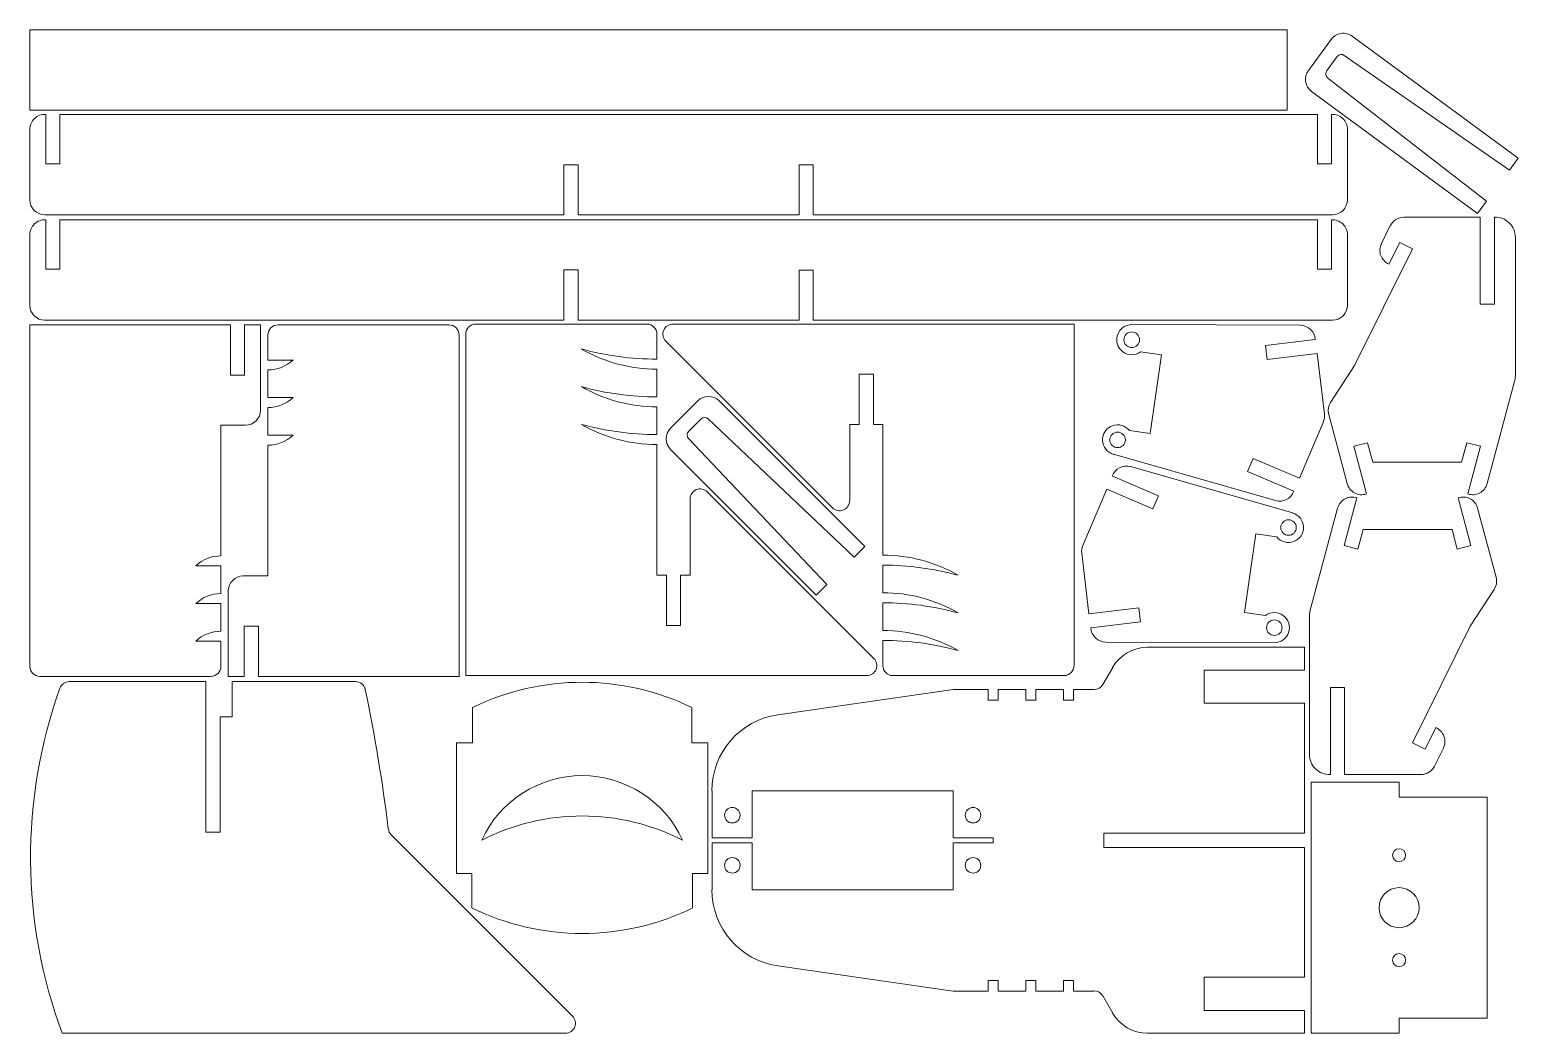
# Model space of a CAD drawing. Header units: inches. Extents: x 0 to 11.7, y 0 to 7.9.
import ezdxf

# ---------------------------------------------------------------- set-up
doc = ezdxf.new("R2010")
doc.units = ezdxf.units.IN
doc.header["$MEASUREMENT"] = 0
doc.layers.add('inside', color=3, linetype='Continuous', lineweight=0)
doc.layers.add('outside', color=4, linetype='Continuous', lineweight=0)

msp = doc.modelspace()

# ---------------------------------------------------------------- linework, layer by layer
at = {"layer": 'inside'}
for centre, radius in [((8.638, 5.436), 0.061), ((8.527, 4.651), 0.061), ((9.867, 3.964), 0.061), ((9.756, 3.179), 0.061), ((5.507, 1.709), 0.061), ((7.394, 1.709), 0.061), ((10.734, 1.395), 0.0512), ((5.507, 1.316), 0.061), ((7.394, 1.316), 0.061), ((10.734, 0.984), 0.157), ((10.734, 0.573), 0.0512)]:
    msp.add_circle(centre, radius, dxfattribs=at)
for centre, radius, start, end in [((4.33, 1.153), 0.866, 24.62, 155.38), ((4.33, -0.029), 1.732, 62.9643, 117.0357)]:
    msp.add_arc(centre, radius, start, end, dxfattribs=at)
at = {"layer": 'outside'}
for p, q in [((9.856, 7.865), (0, 7.865)), ((0, 7.865), (0, 7.236)), ((9.856, 7.236), (9.856, 7.865)), ((10.202, 7.79), (10.023, 7.547)), ((11.668, 6.859), (10.367, 7.815)), ((10.166, 7.542), (10.249, 7.655)), ((10.303, 7.664), (11.598, 6.764)), ((11.419, 6.521), (10.174, 7.487)), ((10.048, 7.382), (11.349, 6.426)), ((0, 7.236), (9.856, 7.236)), ((0.125, 6.815), (0.125, 7.202)), ((10.093, 7.202), (0.236, 7.202)), ((0.236, 7.202), (0.236, 6.815)), ((10.093, 6.815), (10.093, 7.202)), ((10.204, 7.202), (10.204, 6.815)), ((0, 7.084), (0, 6.533)), ((10.329, 6.533), (10.329, 7.084)), ((0.236, 6.815), (0.125, 6.815)), ((4.187, 6.415), (4.187, 6.808)), ((4.187, 6.808), (4.298, 6.808)), ((4.298, 6.808), (4.298, 6.415)), ((6.031, 6.415), (6.031, 6.807)), ((6.031, 6.807), (6.142, 6.807)), ((6.142, 6.807), (6.142, 6.415)), ((10.204, 6.815), (10.093, 6.815)), ((11.598, 6.764), (11.668, 6.859)), ((11.349, 6.426), (11.419, 6.521)), ((0.118, 6.415), (4.187, 6.415)), ((0.125, 5.989), (0.125, 6.376)), ((10.093, 6.376), (0.236, 6.376)), ((0.236, 6.376), (0.236, 5.989)), ((4.298, 6.415), (6.031, 6.415)), ((6.142, 6.415), (10.211, 6.415)), ((10.093, 5.989), (10.093, 6.376)), ((10.204, 6.376), (10.204, 5.989)), ((10.595, 6.19), (10.665, 6.331)), ((10.771, 6.396), (11.369, 6.396)), ((11.369, 6.396), (11.369, 5.714)), ((11.481, 5.714), (11.481, 6.396)), ((0, 6.258), (0, 5.707)), ((10.329, 5.707), (10.329, 6.258)), ((10.739, 6.198), (10.654, 6.028)), ((10.838, 6.149), (10.739, 6.198)), ((11.645, 6.239), (11.645, 5.149)), ((10.383, 5.234), (10.838, 6.149)), ((0.236, 5.989), (0.125, 5.989)), ((4.187, 5.589), (4.187, 5.983)), ((4.187, 5.983), (4.298, 5.983)), ((4.298, 5.983), (4.298, 5.589)), ((6.031, 5.589), (6.031, 5.982)), ((6.031, 5.982), (6.142, 5.982)), ((6.142, 5.982), (6.142, 5.589)), ((10.204, 5.989), (10.093, 5.989)), ((11.369, 5.714), (11.481, 5.714)), ((1.573, 5.553), (0, 5.553)), ((0, 5.553), (0, 2.876)), ((0.118, 5.589), (4.187, 5.589)), ((1.573, 5.159), (1.573, 5.553)), ((1.809, 5.553), (1.684, 5.553)), ((1.684, 5.553), (1.684, 5.159)), ((1.809, 4.884), (1.809, 5.553)), ((3.286, 5.553), (1.946, 5.553)), ((4.837, 5.559), (3.496, 5.559)), ((4.298, 5.589), (6.031, 5.589)), ((8.186, 5.559), (5.042, 5.559)), ((6.142, 5.589), (10.211, 5.589)), ((8.186, 2.882), (8.186, 5.559)), ((9.96, 5.549), (8.639, 5.554)), ((1.867, 5.474), (1.867, 5.277)), ((3.365, 2.797), (3.365, 5.474)), ((3.418, 5.48), (3.418, 2.803)), ((4.916, 5.284), (4.916, 5.48)), ((4.987, 5.425), (6.293, 4.119)), ((9.687, 5.391), (10.077, 5.438)), ((9.7, 5.28), (9.687, 5.391)), ((1.867, 5.277), (2.064, 5.277)), ((8.707, 5.34), (8.871, 5.317)), ((8.871, 5.317), (8.783, 4.701)), ((10.091, 5.328), (9.7, 5.28)), ((10.149, 4.852), (10.091, 5.328)), ((1.684, 5.159), (1.573, 5.159)), ((1.867, 5.199), (1.867, 4.982)), ((4.916, 4.988), (4.916, 5.205)), ((6.502, 4.772), (6.502, 5.165)), ((6.502, 5.165), (6.613, 5.165)), ((6.613, 5.165), (6.613, 4.772)), ((10.197, 4.945), (10.383, 5.234)), ((11.641, 5.118), (11.424, 4.309)), ((1.867, 4.982), (2.064, 4.982)), ((1.867, 4.903), (1.867, 4.687)), ((4.916, 4.693), (4.916, 4.909)), ((5.237, 4.956), (5.023, 4.743)), ((6.545, 3.815), (5.404, 4.956)), ((5.164, 4.717), (5.263, 4.816)), ((5.318, 4.817), (6.461, 3.732)), ((9.952, 4.351), (10.14, 4.792)), ((10.327, 4.309), (10.182, 4.85)), ((1.498, 3.742), (1.498, 4.766)), ((1.498, 4.766), (1.691, 4.766)), ((1.867, 4.687), (2.064, 4.687)), ((6.427, 4.174), (6.427, 4.772)), ((6.427, 4.772), (6.502, 4.772)), ((6.613, 4.772), (6.687, 4.772)), ((6.687, 4.772), (6.687, 3.748)), ((8.783, 4.701), (8.62, 4.724)), ((1.867, 4.608), (1.867, 3.584)), ((4.916, 3.591), (4.916, 4.614)), ((5.023, 4.576), (6.165, 3.435)), ((6.248, 3.518), (5.163, 4.662)), ((10.486, 4.629), (10.378, 4.601)), ((10.378, 4.601), (10.478, 4.227)), ((10.527, 4.476), (10.486, 4.629)), ((11.266, 4.629), (11.224, 4.476)), ((11.373, 4.601), (11.266, 4.629)), ((11.273, 4.227), (11.373, 4.601)), ((8.494, 4.538), (9.765, 4.175)), ((9.9, 4.078), (8.629, 4.441)), ((9.546, 4.403), (9.59, 4.505)), ((9.59, 4.505), (9.952, 4.351)), ((11.224, 4.476), (10.527, 4.476)), ((8.486, 4.367), (8.848, 4.213)), ((9.908, 4.248), (9.546, 4.403)), ((6.617, 2.938), (5.311, 4.244)), ((8.442, 4.265), (8.254, 3.824)), ((8.804, 4.11), (8.442, 4.265)), ((8.848, 4.213), (8.804, 4.11)), ((5.176, 4.188), (5.176, 3.591)), ((10.035, 3.306), (10.252, 4.115)), ((10.403, 4.197), (10.303, 3.823)), ((11.297, 3.823), (11.197, 4.197)), ((11.349, 4.115), (11.494, 3.574)), ((9.523, 3.299), (9.611, 3.914)), ((9.611, 3.914), (9.774, 3.891)), ((10.41, 3.795), (10.452, 3.949)), ((10.452, 3.949), (11.149, 3.949)), ((11.149, 3.949), (11.19, 3.795)), ((6.461, 3.732), (6.545, 3.815)), ((8.246, 3.763), (8.303, 3.287)), ((10.303, 3.823), (10.41, 3.795)), ((11.19, 3.795), (11.297, 3.823)), ((1.498, 3.663), (1.301, 3.663)), ((1.498, 3.447), (1.498, 3.663)), ((6.687, 3.669), (6.687, 3.453)), ((1.867, 3.584), (1.674, 3.584)), ((4.991, 3.591), (4.916, 3.591)), ((4.991, 3.197), (4.991, 3.591)), ((5.176, 3.591), (5.102, 3.591)), ((5.102, 3.591), (5.102, 3.197)), ((6.165, 3.435), (6.248, 3.518)), ((1.556, 3.466), (1.556, 2.797)), ((11.479, 3.479), (11.292, 3.191)), ((1.498, 3.368), (1.301, 3.368)), ((1.498, 3.151), (1.498, 3.368)), ((6.687, 3.374), (6.687, 3.158)), ((8.303, 3.287), (8.694, 3.335)), ((8.694, 3.335), (8.708, 3.224)), ((9.687, 3.275), (9.523, 3.299)), ((10.031, 2.185), (10.031, 3.275)), ((1.681, 2.797), (1.681, 3.191)), ((1.681, 3.191), (1.792, 3.191)), ((1.792, 3.191), (1.792, 2.797)), ((5.102, 3.197), (4.991, 3.197)), ((8.708, 3.224), (8.317, 3.177)), ((11.292, 3.191), (10.838, 2.275)), ((1.498, 3.073), (1.301, 3.073)), ((1.498, 2.876), (1.498, 3.073)), ((6.687, 3.079), (6.687, 2.882)), ((8.434, 3.066), (9.755, 3.061)), ((9.993, 3.025), (8.761, 3.025)), ((9.993, 2.847), (9.993, 3.025)), ((3.418, 2.803), (6.561, 2.803)), ((6.766, 2.803), (8.107, 2.803)), ((8.489, 2.868), (8.411, 2.733)), ((9.206, 2.587), (9.206, 2.847)), ((9.206, 2.847), (9.993, 2.847)), ((0.079, 2.797), (1.42, 2.797)), ((0.31, 2.756), (1.38, 2.756)), ((1.38, 2.756), (1.38, 1.575)), ((1.556, 2.797), (1.681, 2.797)), ((1.586, 2.48), (1.586, 2.756)), ((1.586, 2.756), (2.553, 2.756)), ((1.792, 2.797), (3.365, 2.797)), ((7.238, 2.694), (5.865, 2.497)), ((7.513, 2.694), (7.238, 2.694)), ((7.513, 2.611), (7.513, 2.694)), ((7.808, 2.694), (7.592, 2.694)), ((7.592, 2.694), (7.592, 2.611)), ((7.808, 2.611), (7.808, 2.694)), ((8.104, 2.694), (7.887, 2.694)), ((7.887, 2.694), (7.887, 2.611)), ((8.104, 2.611), (8.104, 2.694)), ((8.343, 2.694), (8.182, 2.694)), ((8.182, 2.694), (8.182, 2.611)), ((10.306, 2.71), (10.195, 2.71)), ((10.195, 2.71), (10.195, 2.028)), ((10.306, 2.028), (10.306, 2.71)), ((7.592, 2.611), (7.513, 2.611)), ((7.887, 2.611), (7.808, 2.611)), ((8.182, 2.611), (8.104, 2.611)), ((9.993, 2.587), (9.206, 2.587)), ((9.993, 1.568), (9.993, 2.587)), ((1.492, 1.575), (1.492, 2.48)), ((1.492, 2.48), (1.586, 2.48)), ((3.47, 2.553), (3.47, 2.275)), ((5.189, 2.276), (5.189, 2.554)), ((10.937, 2.226), (11.022, 2.396)), ((3.47, 2.275), (3.345, 2.275)), ((3.345, 2.275), (3.345, 1.252)), ((5.314, 2.276), (5.189, 2.276)), ((5.314, 1.251), (5.314, 2.276)), ((10.838, 2.275), (10.937, 2.226)), ((11.081, 2.234), (11.011, 2.093)), ((10.905, 2.028), (10.306, 2.028)), ((5.348, 1.9), (5.348, 1.532)), ((5.663, 1.532), (5.663, 1.9)), ((5.663, 1.9), (7.238, 1.9)), ((7.238, 1.9), (7.238, 1.532)), ((10.734, 1.969), (10.045, 1.969)), ((10.045, 1.969), (10.045, 0)), ((10.734, 1.85), (10.734, 1.969)), ((11.423, 1.85), (10.734, 1.85)), ((11.423, 0.118), (11.423, 1.85)), ((1.38, 1.575), (1.492, 1.575)), ((2.833, 1.556), (4.254, 0.134)), ((5.348, 1.532), (5.663, 1.532)), ((7.238, 1.532), (7.553, 1.532)), ((7.553, 1.532), (7.553, 1.493)), ((8.419, 1.457), (8.419, 1.568)), ((8.419, 1.568), (9.993, 1.568)), ((5.663, 1.493), (5.348, 1.493)), ((5.348, 1.493), (5.348, 1.125)), ((5.663, 1.125), (5.663, 1.493)), ((7.553, 1.493), (7.238, 1.493)), ((7.238, 1.493), (7.238, 1.125)), ((9.993, 1.457), (8.419, 1.457)), ((9.993, 0.439), (9.993, 1.457)), ((3.345, 1.252), (3.464, 1.252)), ((3.464, 1.252), (3.464, 0.984)), ((5.196, 0.983), (5.196, 1.251)), ((5.196, 1.251), (5.314, 1.251)), ((7.238, 1.125), (5.663, 1.125)), ((5.865, 0.528), (7.238, 0.331)), ((7.513, 0.331), (7.513, 0.414)), ((7.513, 0.414), (7.592, 0.414)), ((7.592, 0.414), (7.592, 0.331)), ((7.808, 0.331), (7.808, 0.414)), ((7.808, 0.414), (7.887, 0.414)), ((7.887, 0.414), (7.887, 0.331)), ((8.104, 0.331), (8.104, 0.414)), ((8.104, 0.414), (8.182, 0.414)), ((8.182, 0.414), (8.182, 0.331)), ((9.206, 0.178), (9.206, 0.439)), ((9.206, 0.439), (9.993, 0.439)), ((7.238, 0.331), (7.513, 0.331)), ((7.592, 0.331), (7.808, 0.331)), ((7.887, 0.331), (8.104, 0.331)), ((8.182, 0.331), (8.343, 0.331)), ((8.411, 0.292), (8.489, 0.157)), ((9.993, 0.178), (9.206, 0.178)), ((9.993, 0), (9.993, 0.178)), ((10.734, 0), (10.734, 0.118)), ((10.734, 0.118), (11.423, 0.118)), ((4.199, 0), (0.255, 0)), ((10.045, 0), (10.734, 0)), ((8.761, 0), (9.993, 0))]:
    msp.add_line(p, q, dxfattribs=at)
for centre, radius, start, end in [((10.297, 7.72), 0.118, 53.6885, 143.6885), ((10.281, 7.632), 0.0394, 55.1885, 143.6885), ((10.118, 7.477), 0.118, 143.6885, 233.6885), ((10.198, 7.519), 0.0394, 143.6885, 232.1885), ((0.118, 7.084), 0.118, 86.6558, 180), ((10.211, 7.084), 0.118, 0, 93.3442), ((0.118, 6.533), 0.118, 180, 270), ((10.211, 6.533), 0.118, 270, 360), ((0.118, 6.258), 0.118, 86.6558, 180), ((10.211, 6.258), 0.118, 0, 93.3442), ((10.771, 6.278), 0.118, 90, 153.5784), ((11.488, 6.239), 0.157, 0, 92.5075), ((10.701, 6.137), 0.118, 153.5784, 246.9225), ((0.118, 5.707), 0.118, 180, 270), ((10.211, 5.707), 0.118, 270, 0), ((1.946, 5.474), 0.0787, 90, 180), ((3.286, 5.474), 0.0787, 0, 90), ((3.496, 5.48), 0.0787, 90, 180), ((4.837, 5.48), 0.0787, 0, 90), ((5.042, 5.48), 0.0787, 90, 225), ((8.638, 5.436), 0.118, 89.7842, 305.7275), ((9.959, 5.431), 0.118, 3.5756, 89.7842), ((1.867, 5.484), 0.285, 270, 313.6028), ((4.916, 6.386), 1.181, 240, 270), ((4.916, 7.517), 2.233, 254.6663, 270), ((11.527, 5.149), 0.118, 345, 0), ((4.916, 6.091), 1.181, 240, 270), ((4.916, 7.221), 2.233, 254.6663, 270), ((1.867, 5.189), 0.285, 270, 313.6028), ((5.32, 4.873), 0.118, 45, 135), ((10.296, 4.881), 0.118, 147.1486, 195), ((1.691, 4.884), 0.118, 270, 0), ((5.291, 4.788), 0.0394, 46.5, 135), ((10.031, 4.838), 0.118, 336.9197, 6.9197), ((1.867, 4.894), 0.285, 270, 313.6028), ((4.916, 5.795), 1.181, 240, 270), ((4.916, 6.926), 2.233, 254.6663, 270), ((5.107, 4.66), 0.118, 135, 225), ((5.192, 4.689), 0.0394, 135, 223.5), ((8.527, 4.651), 0.118, 38.112, 254.0553), ((8.597, 4.327), 0.118, 74.0553, 160.2639), ((5.255, 4.188), 0.0787, 45, 180), ((9.797, 4.288), 0.118, 254.0553, 340.2639), ((10.366, 4.085), 0.118, 71.6558, 165), ((10.441, 4.339), 0.118, 195, 288.3442), ((11.235, 4.085), 0.118, 15, 108.3442), ((11.31, 4.339), 0.118, 251.6558, 345), ((6.348, 4.174), 0.0787, 225, 0), ((9.867, 3.964), 0.118, 218.112, 74.0553), ((1.498, 3.457), 0.285, 90, 133.6028), ((6.687, 2.567), 1.181, 60, 90), ((8.363, 3.777), 0.118, 156.9197, 186.9197), ((6.687, 1.436), 2.233, 74.6663, 90), ((1.674, 3.466), 0.118, 90, 180), ((11.38, 3.543), 0.118, 327.1486, 15), ((1.498, 3.161), 0.285, 90, 133.6028), ((6.687, 2.272), 1.181, 60, 90), ((6.687, 1.141), 2.233, 74.6663, 90), ((9.756, 3.179), 0.118, 269.7842, 125.7275), ((10.149, 3.275), 0.118, 165, 180), ((1.498, 2.866), 0.285, 90, 133.6028), ((6.687, 1.976), 1.181, 60, 90), ((8.435, 3.184), 0.118, 183.5756, 269.7842), ((6.687, 0.846), 2.233, 74.6663, 90), ((6.561, 2.882), 0.0787, 270, 45), ((8.761, 2.71), 0.315, 90, 150), ((0.079, 2.876), 0.0787, 180, 270), ((1.42, 2.876), 0.0787, 270, 0), ((6.766, 2.882), 0.0787, 180, 270), ((8.107, 2.882), 0.0787, 270, 360), ((3.943, 1.378), 3.937, 160.3219, 200.4873), ((0.31, 2.677), 0.0787, 90, 160.3219), ((2.553, 2.677), 0.0787, 11.7866, 90), ((-10.277, 0), 13.185, 6.9775, 11.7866), ((4.331, 0.782), 1.969, 64.152, 115.9136), ((8.343, 2.772), 0.0787, 270, 330), ((5.95, 1.9), 0.603, 98.1606, 180), ((10.975, 2.287), 0.118, 333.5784, 66.9225), ((10.188, 2.185), 0.157, 180, 272.5075), ((10.905, 2.146), 0.118, 270, 333.5784), ((2.889, 1.611), 0.0787, 186.9775, 225), ((5.95, 1.125), 0.603, 180, 261.8394), ((4.331, 2.751), 1.969, 243.8632, 296.071), ((8.343, 0.253), 0.0787, 30, 90), ((4.199, 0.079), 0.0787, 270, 45), ((8.761, 0.315), 0.315, 210, 270)]:
    msp.add_arc(centre, radius, start, end, dxfattribs=at)

doc.saveas('drawing.dxf')
